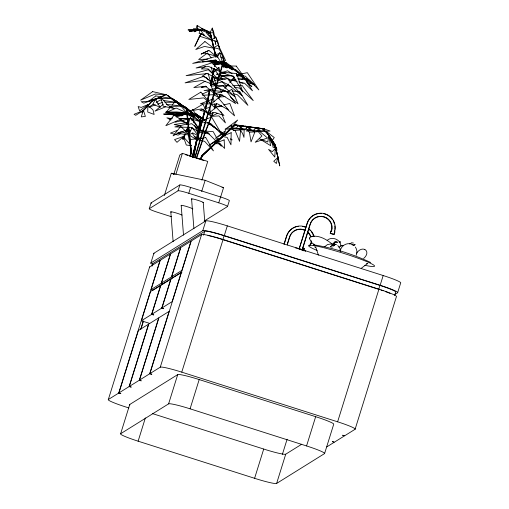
<?xml version="1.0" encoding="UTF-8"?>
<svg xmlns="http://www.w3.org/2000/svg" width="509" height="509" viewBox="0 0 509 509"><rect width="100%" height="100%" fill="white"/><g stroke="black" fill="none" stroke-linecap="round" stroke-linejoin="round"><path stroke-width="0.76" d="M193.789 28.746L194.444 29.624L194.343 31.832L193.789 28.746L201.539 29.866M240.598 130.183L239.561 141.394L235.196 130.698L230.564 128.383L239.955 128.662M340.279 251.433C340.566 245.338 348.201 241.387 353.265 245.071M234.923 125.157L264.425 128.911L234.923 125.157L234.617 124.718L264.483 128.828M264.375 129.191L264.069 128.752M193.064 156.81L193.904 153.794L194.521 153.979L193.897 153.896L200.711 117.261L201.068 117.42L193.674 156.988M193.318 156.836L200.711 117.261L195.443 113.66L195.303 113.952L200.571 117.554L201.068 117.42L195.443 113.66M194.253 154.049L201.068 117.42M223.057 61.048L222.478 64.236L222.834 64.395L223.413 61.207L223.069 61.01L221.848 64.032L222.204 64.185L223.426 61.163M204.942 109.117L207.608 99.198L209.587 89.196M205.299 109.27L207.965 99.357L209.943 89.355M189.972 156.352L190.888 151.695L186.154 107.8L186.765 108.003L191.499 151.892L190.576 156.562M190.372 155.627L191.136 151.746L186.409 107.844M190.481 155.729L191.244 151.847L186.51 107.959L165.979 94.509L166.335 94.668M210.503 84.589L213.691 68.467M214.302 65.394L215.364 60.024M205.197 109.13L207.869 99.21L209.848 89.228M210.605 85.385L212.431 76.165M212.737 74.632L213.952 68.486M214.563 65.413L215.625 60.037M210.707 85.512L212.533 76.299M212.832 74.766L214.047 68.62M214.505 66.316L215.721 60.177M205.35 110.046L208.226 99.37L210.052 90.15M210.961 85.544L212.787 76.325M213.093 74.785L214.308 68.639M214.766 66.335L215.981 60.189M309.714 238.078L309.707 238.626M302.562 250.46L303.23 248.15L302.601 248.538L301.888 250.447M303.746 250.835L304.446 248.564L303.262 248.182M192.256 157.186L204.79 110.657M192.612 157.345L204.942 111.573M192.205 156.397L204.529 110.638M192.357 157.319L204.885 110.797M193.42 156.963L194.521 153.979M194.756 157.389L222.452 64.319L222.808 64.478L215.797 88.967L195.112 157.548M171.501 216.739L158.006 212.438A10.25 0.891 17.3 0 1 149.264 208.709L151.09 202.862L179.855 184.945A10.25 0.891 17.3 0 1 190.595 187.427L220.582 196.977A10.25 0.891 17.3 0 1 229.324 200.705L227.504 206.559L204.084 221.141M164.331 195.571L171.298 173.2L205.159 180.281L223.553 187.643L220.531 197.339M173.747 174.479L179.823 154.978L182.419 153.355L207.748 161.429L201.901 180.18M175.879 174.364L182.419 153.355M108.334 399.527L149.64 266.907L160.03 260.436L118.724 393.056L108.334 399.527A20.506 1.788 17.3 0 0 125.818 406.984L128.847 407.944M152.465 264.457A20.506 1.788 17.3 0 1 150.855 263.007L153.896 253.253L205.84 220.9A20.506 1.788 17.3 0 1 227.319 225.869L383.182 275.534A20.506 1.788 17.3 0 1 400.666 282.985L397.631 292.739L394.946 294.412M151.994 266.226L152.802 263.624L204.752 231.277A17.389 1.514 17.3 0 1 224.081 235.743L379.943 285.409A18.718 1.629 17.3 0 1 395.678 292.121L394.666 295.366M149.264 208.709L178.035 190.792L179.855 184.945M118.921 392.935L138.359 330.526L148.552 324.176L129.114 386.586L118.921 392.935L120.868 393.552L118.724 393.056M141.4 320.772L150.511 291.517L160.698 285.174L151.587 314.428L141.4 320.772L149.722 323.425M151.116 289.564L160.227 260.309L170.42 253.966L161.308 283.22L151.116 289.564L153.069 290.187L163.255 283.844L161.308 283.22M140.732 329.266L143.328 320.924M141.012 328.897L143.347 321.395M178.035 190.792A10.25 0.891 17.3 0 1 188.775 193.274L190.595 187.427M129.311 386.465L148.749 324.055L158.738 317.832L139.301 380.242L129.311 386.465L131.258 387.082L129.114 386.586M151.79 314.301L160.901 285.046L170.89 278.824L161.779 308.079L151.79 314.301L153.737 314.925L151.587 314.428M161.506 283.093L170.617 253.838L180.606 247.622L171.495 276.877L161.506 283.093L163.453 283.717L172.78 277.908M120.633 433.732L129.75 404.477L177.711 374.605A20.506 1.788 17.3 0 1 199.191 379.568L315.669 416.686A21.079 1.839 17.3 0 1 333.694 424.315L324.583 453.57L276.622 483.442A20.513 1.788 17.3 0 1 254.602 478.301L138.124 441.182A20.506 1.788 17.3 0 1 120.633 433.732L168.6 403.86L177.711 374.605M139.498 380.115L158.942 317.705L169.128 311.362L149.691 373.771L139.498 380.115L141.248 380.866L139.301 380.242M161.977 307.958L171.088 278.703L181.28 272.353L172.163 301.608L161.977 307.958L163.726 308.702L161.779 308.079M171.698 276.75L180.81 247.495L190.996 241.151L181.885 270.406L171.698 276.75L173.645 277.373M201.679 191.467L205.159 180.281M149.691 373.771L151.841 374.268L149.888 373.644L191.199 241.024L201.583 234.554A20.506 1.788 17.3 0 1 223.069 239.516L378.931 289.188A20.506 1.788 17.3 0 1 396.416 296.639L355.104 429.265L344.72 435.736L342.57 435.24L344.517 435.857L334.33 442.2L332.383 441.583L334.127 442.327L326.803 446.889M149.888 373.644L160.278 367.18L201.583 234.554M150.855 263.007L202.798 230.653L205.84 220.9M138.124 441.182L145.364 417.934M203.536 235.177L204.752 231.277M227.504 206.559A10.25 0.891 17.3 0 0 218.762 202.83L220.582 196.977M224.081 235.743L222.866 239.644L378.728 289.309L379.943 285.409M160.278 367.18A20.506 1.788 17.3 0 1 181.758 372.143L223.069 239.516M202.798 230.653A20.506 1.788 17.3 0 1 224.284 235.616L227.319 225.869M168.6 403.86A20.506 1.788 17.3 0 1 190.08 408.822L199.191 379.568M283.952 244.275L286.491 236.138A14.322 14.227 58.1 0 1 298.306 226.282M284.257 244.085L286.796 235.953A14.322 14.227 58.1 0 1 305.922 227.141M287.381 243.741L289.227 237.824M287.229 245.033L289.761 236.895A11.198 11.122 58.1 0 1 305.196 230.227M299.006 249.213L307.067 223.324A14.322 14.227 58.1 0 1 318.214 213.564M299.158 249.117L307.372 223.133A14.322 14.227 58.1 0 1 325.226 213.85A14.322 14.227 58.1 0 1 334.591 231.805L334.897 231.907L333.821 234.573L330.233 233.427L331.003 230.952L331.62 230.863L331.003 230.952M302.664 247.94L310.038 224.272M302.276 249.97L310.337 224.081A11.198 11.122 58.1 0 1 324.297 216.821A11.198 11.122 58.1 0 1 331.62 230.863M309.847 245.624L310.426 243.766L311.044 243.677A11.198 11.122 58.1 0 0 311.502 241.33M310.344 244.816L310.732 243.582M330.233 233.427L331.308 230.762M254.602 478.301L263.713 449.046A20.513 1.788 17.3 0 0 285.734 454.187L301.716 444.23M333.821 234.573L334.897 231.907M282.387 454.378L287.108 439.222M276.622 483.442L285.734 454.187M324.583 453.57A21.079 1.839 17.3 0 0 306.558 445.941L315.669 416.686M355.104 429.265A20.506 1.788 17.3 0 0 337.62 421.808L378.931 289.188M397.631 292.739A20.506 1.788 17.3 0 0 380.147 285.288L383.182 275.534M197.148 25.45L195.144 31.488L197.677 28.797L197.148 25.45L210.478 33.899L197.677 28.797M196.302 157.994L205.178 131.742L212.787 112.61M196.659 158.146L205.534 131.895L213.15 112.763M211.369 82.102L213.64 76.286L216.847 87.955L212.552 80.766L211.451 82.312M214.257 108.932L216.306 103.779M218.355 98.631L220.111 94.216M214.906 108.353L216.662 103.938M218.711 98.784L220.467 94.369M303.574 249.435L303.79 248.914M309.771 237.34L309.612 239.014L312.221 243.194L314.543 244.549M333.879 243.881L335.107 242.768M185.391 134.185L183.208 139.142L182.852 138.982L184.843 133.848M185.779 131.723L187.961 126.766M182.852 138.982L185.034 134.026M185.97 131.901L188.152 126.945M183.208 139.142L185.2 134.001M186.135 131.876L188.006 127.632M186.638 131.354L188.508 127.104M216.109 60.183L215.148 62.314L216.847 61.029M217.381 57.339L219.614 52.363L223.947 67.595L221.25 63.663M199.426 36.139L194.807 46.383L201.201 33.664L211.992 40.268L199.426 36.139L201.201 33.664M201.717 28.701L202.207 28.561L202.073 28.86L210.274 32.671L210.408 32.372L201.85 28.402L202.219 28.517M209.918 32.519L210.408 32.372M200.12 159.062L201.793 155.5L234.617 124.718L234.98 124.864M200.476 159.222L202.168 155.652L226.333 132.976M200.851 159.374L202.525 155.811L201.793 155.5L202.417 155.945L235.241 125.163L234.973 124.877M213.856 32.926L212.272 28.09L210.077 32.678L213.856 32.926L214.747 38.29M195.8 113.819L195.66 114.111L200.928 117.713M356.147 255.333C357.464 252.738 357.019 249.378 355.333 247.043M191.638 120.143L192.402 118.826M193.172 117.515L193.935 116.198M193.28 117.77L194.044 116.459M192.103 120.557L194.406 116.612M332.472 244.174L335.272 241.317M171.113 106.286L165.756 112.686L176.19 108.061L186.644 112.68L175.98 100.47L172.087 105.121M363.617 258.496C371.926 251.287 362.376 244.46 356.599 253.196M221.199 92.161L223.216 89.832M224.723 88.082L228.255 84.01M229.763 82.261L234.299 77.024M221.555 92.314L223.572 89.985M225.08 88.242L228.108 84.748M230.119 82.42L234.153 77.762M324.659 246.776L327.548 244.517L331.862 243.875M333.879 243.493L335.609 242.08M218.889 67.379L212.851 72.991L218.889 67.379L222.058 79.538M227.485 131.895L234.394 125.418M202.06 155.792L234.884 125.01L235.241 125.163M163.37 104.135L154.99 111.147L165.794 106.756M338.93 247.158L341.342 245.752M215.644 36.89L211.674 39.912L217.89 42.088L219.455 48.291L215.644 36.89L217.89 42.088M361.193 268.358L367.352 263.668M241.438 79.55L243.754 77.845L237.735 78.551M206.559 73.411L202.13 76.229L206.539 77.629L208.346 79.907M174.282 276.972L181.923 272.213M310.426 243.766L311.044 243.677M349.549 243.964L351.935 242.64M148.889 107.036L153.533 104.154M156.187 102.506L160.163 100.038L161.684 100.254M327.147 240.363C332.008 235.953 340.693 239.446 340.928 246.082M205.738 66.246L201.29 68.95L208.264 68.919L212.991 73.576L211.19 67.124M222.369 95.011L218.991 97.066L225.112 96.576M227.097 92.135L231.824 89.266L238.021 103.881L230.253 96.723M180.886 133.53L178.15 135.127L170.426 133.103L176.865 130.558M184.99 131.137L186.358 130.342L183.984 130.393M192.478 110.281L202.926 104.224L207.812 113.73L201.844 108.856L193.363 110.383M215.676 57.084L210.026 32.302L216.255 57.116M210.382 32.455L215.848 56.474M205.165 81.205L193.814 87.599L205.731 86.282L214.047 93.363L209.963 83.024M186.377 124.431L188.387 123.305M203.415 52.879L201.112 54.139L208.9 50.416L215.727 55.958L203.415 52.879L208.9 50.416M209.924 81.497L211.286 80.772M214.003 79.315L221.479 75.319L231.379 80.307L228.35 79.754M217.464 113.361L211.318 116.351L218.87 115.899L225.442 122.898L222.019 114.5M202.118 94.178L212.686 89.374L218.768 97.486L213.589 94.668L202.474 95.285M233.625 80.155L235.635 79.245M211.184 81.987L213.398 81.147M214.874 80.594L220.779 78.367L225.322 79.2M199.407 29.866L194.794 31.265L199.025 29.401M194.794 31.265L199.051 29.707M148.946 107.195L155.43 104.918M157.586 104.16L162.625 102.385M218.011 73.786L216.529 74.257L217.986 74.072M220.232 73.092L227.644 70.764L232.104 73.697M203.676 109.212L199.935 110.383L207.487 112.082L211.095 116.771L209.657 107.329L205.172 108.741M333.999 244.727L334.566 244.574M172.564 118.024L169.631 118.896L171.209 118.883M176.235 116.93L187.236 113.653L199.948 121.645L190.9 118.743L179.085 118.826M334.572 244.664L333.541 244.944L334.54 244.886L334.171 244.899M205.757 86.193L201.265 87.376L206.667 86.734M211 84.812L222.229 81.854L226.454 85.996L217.464 85.442L211.292 86.18M225.449 90.926L213.907 93.847L221.37 94.559L235.661 103.582L226.67 91.346M221.517 105.465L214.703 107.094L222.49 106.413M223.782 104.918L229.839 103.467L234.604 115.861L226.39 108.404M175.051 122.217L189.895 118.667M188.247 123.7L174.822 126.906L190.601 127.428L198.243 131.144L194.419 125.246M334.197 244.676L334.769 244.543M236.85 74.829L247.342 72.672L258.852 89.896L245.472 76.229L236.882 75.084M331.658 245.243L332.415 245.09M331.499 245.185L334.432 244.791M177.806 133.027L183.755 131.914M185.238 131.634L190.442 130.66M333.37 246.082L333.719 246.025M210.306 89.501L204.071 90.602L210.491 90.252M211.871 89.221L218.889 87.987M342.073 245.637L343.212 245.732M341.113 245.79L342.271 245.605M336.182 242.303L337.849 242.15M332.205 245.045L332.638 244.982M335.355 244.587L336.271 244.498L335.717 244.505M188.852 122.402L174.129 124.514L180.797 125.863M339.802 242.131L340.12 242.093M232.072 75.796L221.574 76.013L230.558 75.561M237.302 75.122L238.797 74.931L237.296 75.046M220.174 73.799L225.283 73.162M334.279 244.969L334.922 244.893M310.471 236.596L313.639 236.227L310.426 236.621C318.494 234.713 326.371 239.154 332.301 244.256M236.583 75.765L241.069 75.338L239.885 75.949L236.774 76.045M336.818 242.214L337.2 242.182M339.605 241.979L340.4 241.909L339.929 241.915M353.163 245.332L353.564 245.306M179.429 118.921L187.331 118.355M333.363 244.899L334.381 244.829M235.953 79.811L231.334 80.078L237.226 81.491M238.269 79.684L245.204 79.283L252.477 90.787L244.587 83.26L238.696 81.847M207.844 59.069L198.656 59.508L207.456 52.974L211.292 57.886M335.921 241.66L336.589 241.247M353.329 245.211L354.328 245.217M354.181 244.683L355.174 244.644L354.595 244.632M232.104 76.197L233.663 76.146M196.041 29.312L188.031 29.942L192.65 30.235L199.197 29.236L197.619 29.274M169.599 106.4L183.488 106.127L166.462 104.447M229.642 85.544L227.326 85.588L231.143 86.39M232.734 85.487L242.004 85.308L253.247 100.572L239.542 88.159L234.197 87.033M353.749 245.16L354.347 245.153M185.327 114.436L163.943 114.436L183.195 114.996M182.337 115.638L173.105 115.46L182.006 115.81M189.265 115.766L194.495 116.217M164.929 102.175L177.603 102.5L163.198 100.464M351.98 244.778L353.1 244.81M207.608 99.198L208.226 99.37L207.869 99.21M188.642 115.25L193.337 115.505M196.468 115.67L198.809 115.797L196.569 115.556M191.206 116.345L195.036 116.574M196.569 116.663L200.4 116.885L196.709 116.466M332.517 247.05L330.863 246.82M192.497 114.353L178.538 113.437L163.593 113.94L174.797 112.699L192.529 114.258M195.602 114.557L197.155 114.659L195.609 114.525M225.061 90.577L222.732 90.424L224.933 91.079M232.034 91.041L239.784 91.556L247.915 105.331L237.385 94.795L233.72 93.707M191.129 113.418L165.851 112.088L176.731 111.942L188.19 113.03M194.444 29.624L203.046 30.33M204.612 30.457L206.959 30.655L203.861 30.203M313.41 244.778C333.141 247.883 352.578 254.086 370.686 262.485M366.467 263.598L367.842 263.707M212.743 90.494L221.733 91.448L219.36 88.56M188.362 114.678L192.841 115.155M234.566 125.004L264.018 129.038M209.619 134.007L197.282 132.06L196.519 129.916M177.062 133.167L189.227 135.108L196.709 139.727L192.23 133.25M186.765 108.003L186.154 107.8M190.888 151.695L191.492 151.905M237.048 74.734L243.06 75.911L244.842 79.811M236.698 74.766L243.06 75.911M171.832 118.731L166.85 117.808L170.954 120.009M222.013 187.325L223.553 187.643M352.762 242.997L353.24 243.06L352.896 242.914M194.355 136.673L200.909 138.372L189.062 139.638L188.419 134.961M239.962 82.49L243.162 83.425M185.581 154.711L187.776 155.404M189.24 155.875L203.854 160.532M330.538 233.243L334.127 234.382M188.775 193.274L218.762 202.83M303.154 248.589L304.344 248.971M299.305 249.022L301.532 249.734M224.284 235.616L380.147 285.288M171.495 276.877L173.442 277.494M181.758 372.143L337.62 421.808M190.08 408.822L306.558 445.941M152.528 413.62L263.713 449.046M203.269 131.023L199.636 129.687L192.688 119.195L193.967 122.764M206.17 132.085L208.353 132.887M172.036 173.499L174.243 174.377M209.803 32.43L210.274 32.671M194.769 30.96L195.151 31.424M215.447 88.801L215.803 88.96M200.444 117.337L200.807 117.496M202.83 129.98L203.186 130.139M205.178 131.742L205.534 131.895M182.667 138.804L183.024 138.957M201.793 155.5L202.525 155.811M193.904 153.794L194.26 153.953M330.805 246.782L330.494 246.642L331.13 246.91M217.947 55.71L215.256 54.438L221.434 53.426L225.544 64.077M220.639 56.983L222.649 57.937L225.392 64.166M364.444 249.474L364.845 249.715M238.492 126.022L236.602 124.845L237.875 126.671M239.745 126.805L244.148 129.547L243.964 137.398L242.545 133.364L239.147 128.497M211.292 60.266L215.122 62.798L213.207 60.342M246.738 126.887L245.497 126.067L246.687 128.013M247.978 127.714L254.793 132.238L251.045 141.877L249.474 132.55L247.482 129.305M217.89 129.782L208.238 122.866M219.175 130.705L225.576 135.292L219.144 130.66M204.064 120.003L195.488 113.774L203.435 119.526M219.347 130.959L225.124 135.019L218.902 130.539M217.216 129.28L208.276 122.834M199.999 116.86L204.459 120.079M204.249 120.041L196.716 114.601L204.185 120.029M208.009 122.764L209.263 123.668L208.054 122.764M204.491 120.162L198.879 116.103L204.383 120.099M264.572 130.183L262.154 128.344L270.432 137.182L271.182 142.183L274.256 137.532L265.781 131.099M254.5 85.009L248.443 80.269L239.44 75.345L249.467 80.206L253.978 84.43M315.834 247.628L314.817 246.814L316.006 247.788L318.405 255.13M246.712 82.254L251.904 86.454L249.378 85.347L247.73 83.661M257.815 129.878L267.537 138.003L255.213 142.272L261.931 136.018L257.166 130.228M337.772 245.548L339.98 248.322L340.286 251.44M189.163 131.252L187.675 129.502L187.993 131.844M215.409 70.49L221.829 79.684M265.8 130.788L275.032 144.492M265.883 131.284L275.057 144.448L278.538 159.966L274.701 144.289M219.15 142.291L213.156 131.602L197.963 130.648L207.704 132.747L221.396 146.299L219.894 143.627M242.717 75.707L244.485 79.659M220.874 111.7L221.447 113.1M195.24 126.34L196.01 128.484M208.035 73.321L210.631 81.892M210.026 32.302L215.899 56.963M212.272 28.09L214.442 38.194M214.938 40.529L215.771 44.417L215.262 41.35M213.996 101.698L213.627 98.74L200.342 103.811L210.745 103.893L214.734 107.609L214.276 103.912M203.263 202.595L204.739 221.44M191.575 198.866L193.904 228.706M181.185 205.337L183.514 235.177M170.795 211.808L173.13 241.648M380.986 290.047A18.718 1.629 17.3 0 1 383.175 290.792M385.256 291.53A18.718 1.629 17.3 0 1 390.028 293.362M152.865 264.088A18.12 1.578 17.3 0 1 152.802 263.624M149.786 267.441A20.506 1.788 17.3 0 1 149.64 266.907M129.897 405.011A20.506 1.788 17.3 0 1 129.75 404.477M154.042 253.787A20.506 1.788 17.3 0 1 153.896 253.253M207.933 235.521A17.389 1.514 17.3 0 1 209.644 235.896M210.262 236.042A17.389 1.514 17.3 0 1 211.566 236.361M212.247 236.532A17.389 1.514 17.3 0 1 213.659 236.901M214.384 237.099A17.389 1.514 17.3 0 1 220.531 238.899M221.116 239.084A17.389 1.514 17.3 0 1 222.287 239.453M192.058 199.305A6.153 0.534 17.3 0 1 197.25 200.12A6.153 0.534 17.3 0 1 202.906 202.627M171.278 212.247A6.153 0.534 17.3 0 1 174.237 212.418A6.153 0.534 17.3 0 1 181.999 215.097M181.668 205.776A6.153 0.534 17.3 0 1 185.346 206.145A6.153 0.534 17.3 0 1 192.828 208.906M151.447 203.333A10.25 0.891 17.3 0 1 151.09 202.862M317.171 250.46A34.574 3.016 17.3 0 1 318.984 246.591A34.574 3.016 17.3 0 1 365.341 261.022A34.574 3.016 17.3 0 1 364.826 265.291M318.882 213.468A14.322 14.227 58.1 0 1 321.593 213.398M323.603 213.685A14.322 14.227 58.1 0 1 326.199 214.512M326.81 214.792A14.322 14.227 58.1 0 1 330.188 217.069M330.678 217.534A14.322 14.227 58.1 0 1 332.428 219.64M333.134 220.791A14.322 14.227 58.1 0 1 334.419 223.941M334.814 225.945A14.322 14.227 58.1 0 1 334.839 229.336M334.623 230.685A14.322 14.227 58.1 0 1 334.286 231.996M310.299 223.521A11.198 11.122 58.1 0 1 324.367 217.139A11.198 11.122 58.1 0 1 331.314 231.054M304.14 250.333A5.211 0.452 17.3 0 1 304.961 251.16M295.665 248.055A5.211 0.452 17.3 0 1 301.901 249.518M308.868 228.834A14.322 14.227 58.1 0 1 314.142 236.57M307.837 232.009A11.198 11.122 58.1 0 1 310.961 236.774M302.359 226.378A14.322 14.227 58.1 0 1 304.986 227.078M309.612 229.89A14.322 14.227 58.1 0 1 310.573 230.844M311.451 231.9A14.322 14.227 58.1 0 1 313.646 236.112M289.456 237.086A11.198 11.122 58.1 0 1 304.897 230.418M307.538 232.199A11.198 11.122 58.1 0 1 310.84 237.569M311.241 240.732A11.198 11.122 58.1 0 1 310.738 243.868M147.826 105.299L147.75 112.025L154.138 114.461L153.005 109.899L147.826 105.299M206.533 30.737L206.501 33.047L212.018 39.441L206.533 30.737M231.175 132.715L230.965 144.836L227.135 137.385L222.039 136.38L231.175 132.715M246.471 126.474L246.413 128.637L233.154 130.495L251.052 129.273L246.471 126.474M275.248 148.571L274.803 157.052L268.548 149.392L272.321 151.669L275.248 148.571M268.669 135.808L267.81 141.973L259.679 138.951L270.686 145.689L268.669 135.808M277.659 157.695L276.406 163.472L273.747 161.289L277.659 157.695M215.212 141.54L214.773 143.392L218.749 138.162L209.396 145.167L215.212 141.54M255.238 127.562L254.627 129.884L246.477 130.928L260.309 130.24L255.238 127.562M231.811 125.392L231.01 128.173L237.652 120.041L225.442 129.14L231.811 125.392M223.324 133.67L222.567 136.145L225.722 130.508L215.371 138.327L223.324 133.67M143.373 110.148L141.26 116.879L145.377 116.396L143.373 110.148M200.323 29.497L199.108 33.308L204.713 35.458L203.008 33.702L200.323 29.497M190.449 117.356L188.044 124.508L191.702 123.668L199.528 129.96L190.449 117.356M191.906 127.365L189.157 134.815L192.695 132.887L198.669 136.005L191.906 127.365M155.379 99.414L152.923 104.059L160.252 107.431L155.379 99.414M238.46 125.316L236.602 127.835L225.035 129.197L241.775 128.478L238.46 125.316M174.04 115.168L165.864 125.691L179.053 119.971L188.158 124.075L174.04 115.168M180.72 126.436L173.073 135.858L181.567 131.284L188.985 134.389L180.72 126.436M151.606 101.316L141.648 112.145L142.005 112.298L151.962 101.469L151.606 101.316M183.704 136.367L176.992 142.342L174.536 139.593L183.704 136.367M204.93 41.553L195.755 49.526L204.529 46.427L213.901 48.279L204.93 41.553M218.329 97.887L210.631 104.536L217.528 103.817L228.42 109.836L218.329 97.887M216.128 107.278L207.672 114.207L214.874 112.457L223.992 115.486L216.128 107.278M155.824 95.915L148.253 101.692L156.918 98.402L172.347 98.561L155.824 95.915M148.38 104.415L139.625 110.873L138.149 106.566L141.279 107.405L148.38 104.415M152.681 91.607L140.605 100.158L155.226 94.038L166.227 94.75L152.681 91.607M143.042 110.695L135.738 115.314L134.083 114.29L143.042 110.695M314.008 244.625L313.703 244.816L314.32 244.721L314.008 244.625M200.87 92.142L188.826 99.44L203.842 97.887L211.057 104.129L200.87 92.142M192.822 109.677L186.816 113.106L191.199 113.793L201.793 123.229L192.822 109.677M218.316 45.091L213.767 47.56L219.271 49.099L225.71 60.743L218.316 45.091M165.985 94.407L151.599 101.367L166.341 94.566L165.985 94.407M224.138 139.892L214.327 143.608L220.238 143.85L224.634 148.437L224.138 139.892M211.636 117.121L199.967 121.339L211.146 123.833L221.975 134.643L211.636 117.121M159.222 97.664L143.818 103.155L141.203 101.698L146.726 101.596L159.222 97.664M203.848 76.286L185.091 82.872L202.321 80.441L216.35 85.646L203.848 76.286M212.094 62.779L196.111 67.977L208.665 66.469L220.607 71.82L212.094 62.779M217.069 55.971L192.707 63.383L214.874 60.068L222.35 64.688L217.069 55.971M222.051 61.869L217.05 63.383L209.294 61.64L215.122 62.263L222.051 61.869M208.404 69.739L186.129 75.676L207.303 73.595L217.96 78.838L208.404 69.739M205.719 137.513L196.728 139.421L204.65 141.343L213.436 150.874L205.719 137.513M196.022 30.4L190.175 31.603L189.208 31.119L196.022 30.4M222.007 63.663L216.847 64.643L213.023 64.096L222.007 63.663M223.247 85.836L215.943 87.103L228.935 92.689L235.056 96.748L223.247 85.836M264.616 130.469L249.531 132.187L270.075 131.036L263.662 128.771L264.616 130.469M227.638 78.672L218.056 79.709L227.937 84.513L242.017 95.654L227.638 78.672M214.359 60.673L202.423 61.818L213.551 61.417L222.388 62.842L214.359 60.673M236.221 66.075L222.019 65.858L235.578 69.491L243.124 75.561L236.221 66.075M236.717 73.563L220.27 71.992L233.555 76.566L242.742 91.951L236.717 73.563M191.39 145.689L186.294 145.008L183.475 136.978L191.39 145.689M174.205 108.474L163.262 106.266L160.52 96.926L167.938 105.458L174.205 108.474M253.259 84.189L248.5 83.043L243.906 77.705L249.283 82.134L253.259 84.189M274.936 147.744L273.047 147.222L272.697 144.861L268.224 134.529L274.936 147.744M226.492 62.83L222.942 61.774L233.103 67.652L226.492 62.83M226.995 67.901L224.291 66.73L222.102 63.396L226.995 67.901M195.825 113.73L195.469 113.571L195.825 113.73M233.268 68.454L222.738 62.912L234.534 70.166L240.312 74.346L233.268 68.454M232.25 69.841L226.295 66.094L222.649 62.047L228.923 66.673L232.25 69.841M195.761 115.791L177.851 103.257L172.424 98.581L195.761 115.791M231.977 139.873L230.698 138.957L231.977 139.873M216.885 129.108L207.888 122.739L216.853 129.114M181.204 105.923L171.037 98.6L167.372 95.253L181.204 105.923M198.898 117.878L180.199 104.307L178.78 102.773L198.898 117.878M198.173 116.968L184.875 106.788L198.173 116.968M276.622 148.049L271.991 140.128L276.909 150.581L276.622 148.049M278.798 160.399L276.107 150.085L278.798 160.399M279.543 164.509L277.666 157.033L279.759 165.909L279.543 164.509"/></g></svg>
